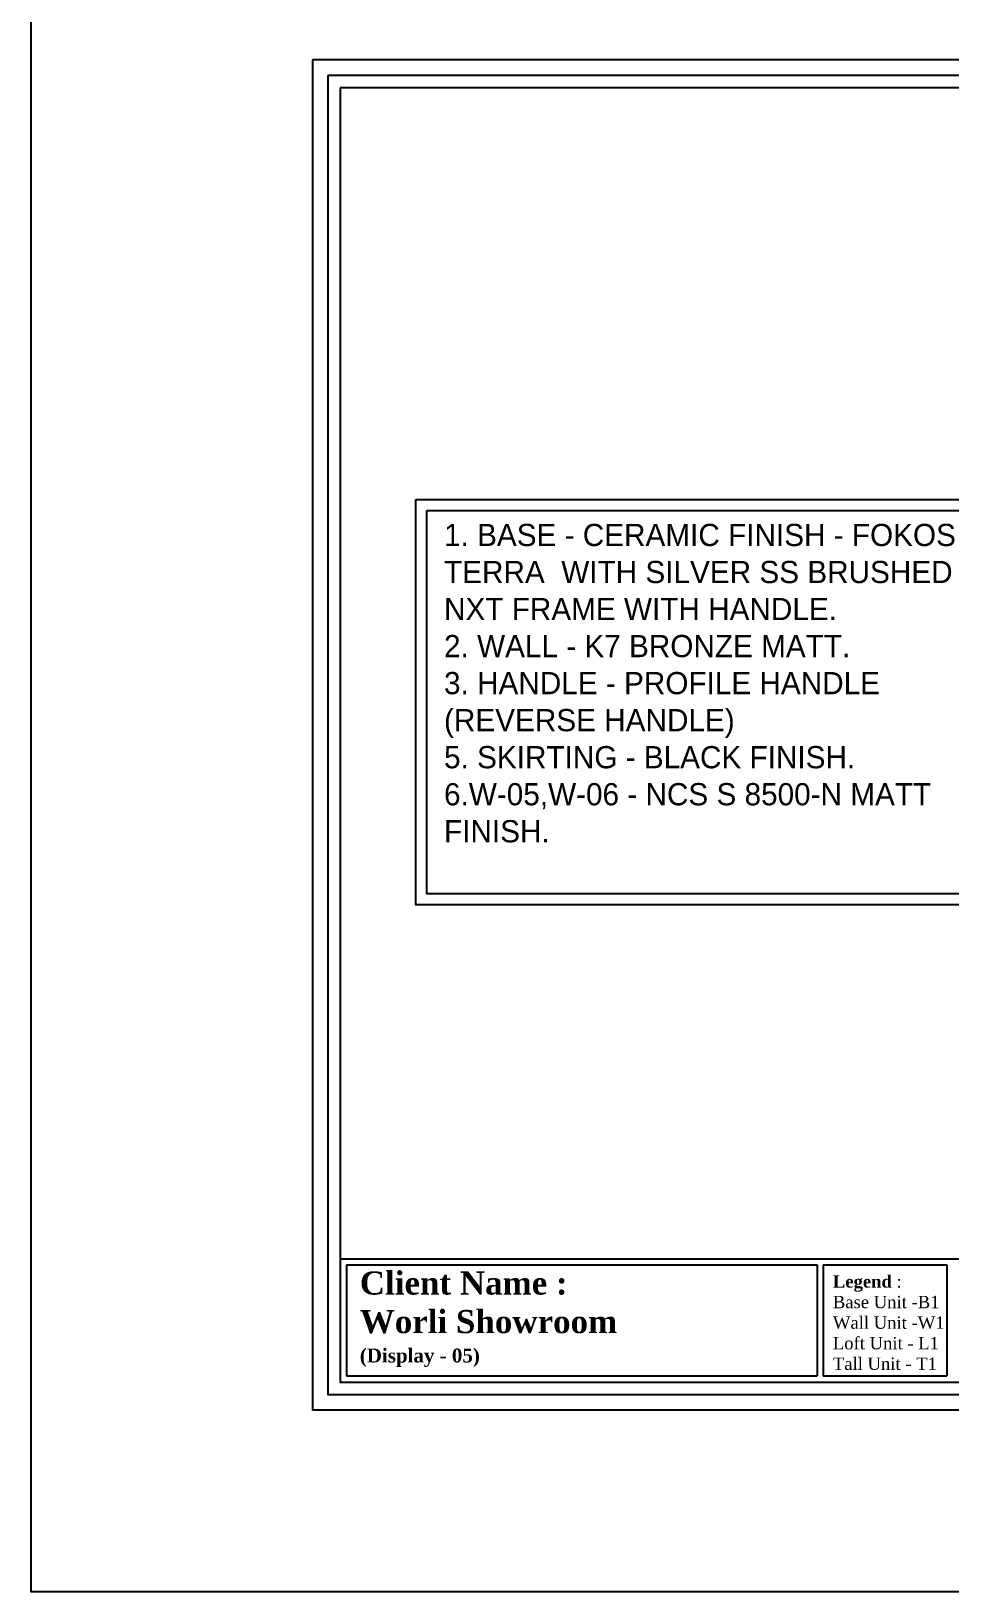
# Model space of a CAD drawing. Header units: millimetres. Extents: x -279428 to -243254, y -13605 to 1263.
# Drawn here: x -265216 to -260454, y -13605 to -5513 of the extents above; entities that cross this region are included whole.
import ezdxf

# ---------------------------------------------------------------- set-up
doc = ezdxf.new("R2010")
doc.units = ezdxf.units.MM
doc.layers.add('kitchen line', color=250, linetype='Continuous')
doc.layers.add('Text', color=7, linetype='Continuous', lineweight=0)
doc.styles.get("Standard").update_dxf_attribs({"font": 'arial.ttf'})

msp = doc.modelspace()

# ---------------------------------------------------------------- linework, layer by layer
for p, q in [((-263614, -11877.8), (-253649, -11877.8)), ((-263582, -11909.8), (-261141.9, -11909.8)), ((-263582, -11909.8), (-263582, -12485.4)), ((-261141.9, -11909.8), (-261141.9, -12485.4)), ((-261109.9, -11909.8), (-260470.4, -11909.8)), ((-261109.9, -11909.8), (-261109.9, -12485.4)), ((-260470.4, -11909.8), (-260470.4, -12485.4)), ((-263614, -12517.4), (-261067.7, -12517.4)), ((-263582, -12485.4), (-261141.9, -12485.4)), ((-261109.9, -12485.4), (-260470.4, -12485.4))]:
    msp.add_line(p, q)
for points in [[(-263758.2, -5661.6), (-263758.2, -12661.6), (-253504.8, -12661.6), (-253504.8, -5661.6)], [(-263677.9, -5741.8), (-263677.9, -12581.3), (-253585, -12581.3), (-253585, -5741.8)], [(-263614, -5805.8), (-263614, -12517.4), (-253649, -12517.4), (-253649, -5805.8)]]:
    msp.add_lwpolyline(points, close=True)
at = {"layer": 'kitchen line'}
msp.add_lwpolyline([(-265216.1, 1262.9), (-243253.8, 1262.9), (-243253.8, -13604.8), (-265216.1, -13604.8)], close=True, dxfattribs=at)
at = {"layer": 'kitchen line', "color": 7, "ltscale": 20}
for points in [[(-263222.4, -7941.2), (-260183.2, -7941.2), (-260183.2, -10043.2), (-263222.4, -10043.2)], [(-263164.8, -7998.8), (-260240.8, -7998.8), (-260240.8, -9985.6), (-263164.8, -9985.6)]]:
    msp.add_lwpolyline(points, close=True, dxfattribs=at)

# ---------------------------------------------------------------- texts
at = {"attachment_point": 1}
for s, width, insert, char_height in [('{\\fCentury|b1|i0|c0|p18;\\H0.93817x;Client Name : \\PWorli Showroom\\H1.08x; \\P\\H0.55556x;\\C5;(Display - 05)}', 1949.063, (-263512.7, -11943.7), 127.909), ('{\\fCentury|b1|i0|c0|p18;Legend \\fCentury|b0|i0|c0|p18;\\C7;: \\PBase Unit -B1\\PWall Unit -W1\\PLoft Unit - L1\\PTall Unit - T1}', 855.741, (-261060.5, -11963.8), 63.954)]:
    msp.add_mtext_dynamic_manual_height_columns(s, width=width, gutter_width=200, heights=[0], dxfattribs=dict(at, insert=insert, char_height=char_height))
at = {"layer": 'Text', "insert": (-263076.1, -8067.4), "char_height": 115.2, "attachment_point": 1}
msp.add_mtext_dynamic_manual_height_columns('{\\fMontserrat|b0|i0|c0|p2;1. BASE - \\C1;CERAMIC FINISH - FOKOS TERRA  WITH SILVER SS BRUSHED NXT FRAME WITH HANDLE.\\P\\C7;2. WALL - \\C1;K7 BRONZE MATT. \\P\\pxql;\\C7;3. HANDLE -\\C1; PROFILE HANDLE (REVERSE HANDLE)\\P\\C7;5. SKIRTING -\\C1; BLACK FINISH.\\P\\pq*;\\C256;6.W-05,W-06 -\\C1; NCS S 8500-N MATT FINISH.}', width=2800.394, gutter_width=1, heights=[0], dxfattribs=at)

doc.saveas('drawing.dxf')
